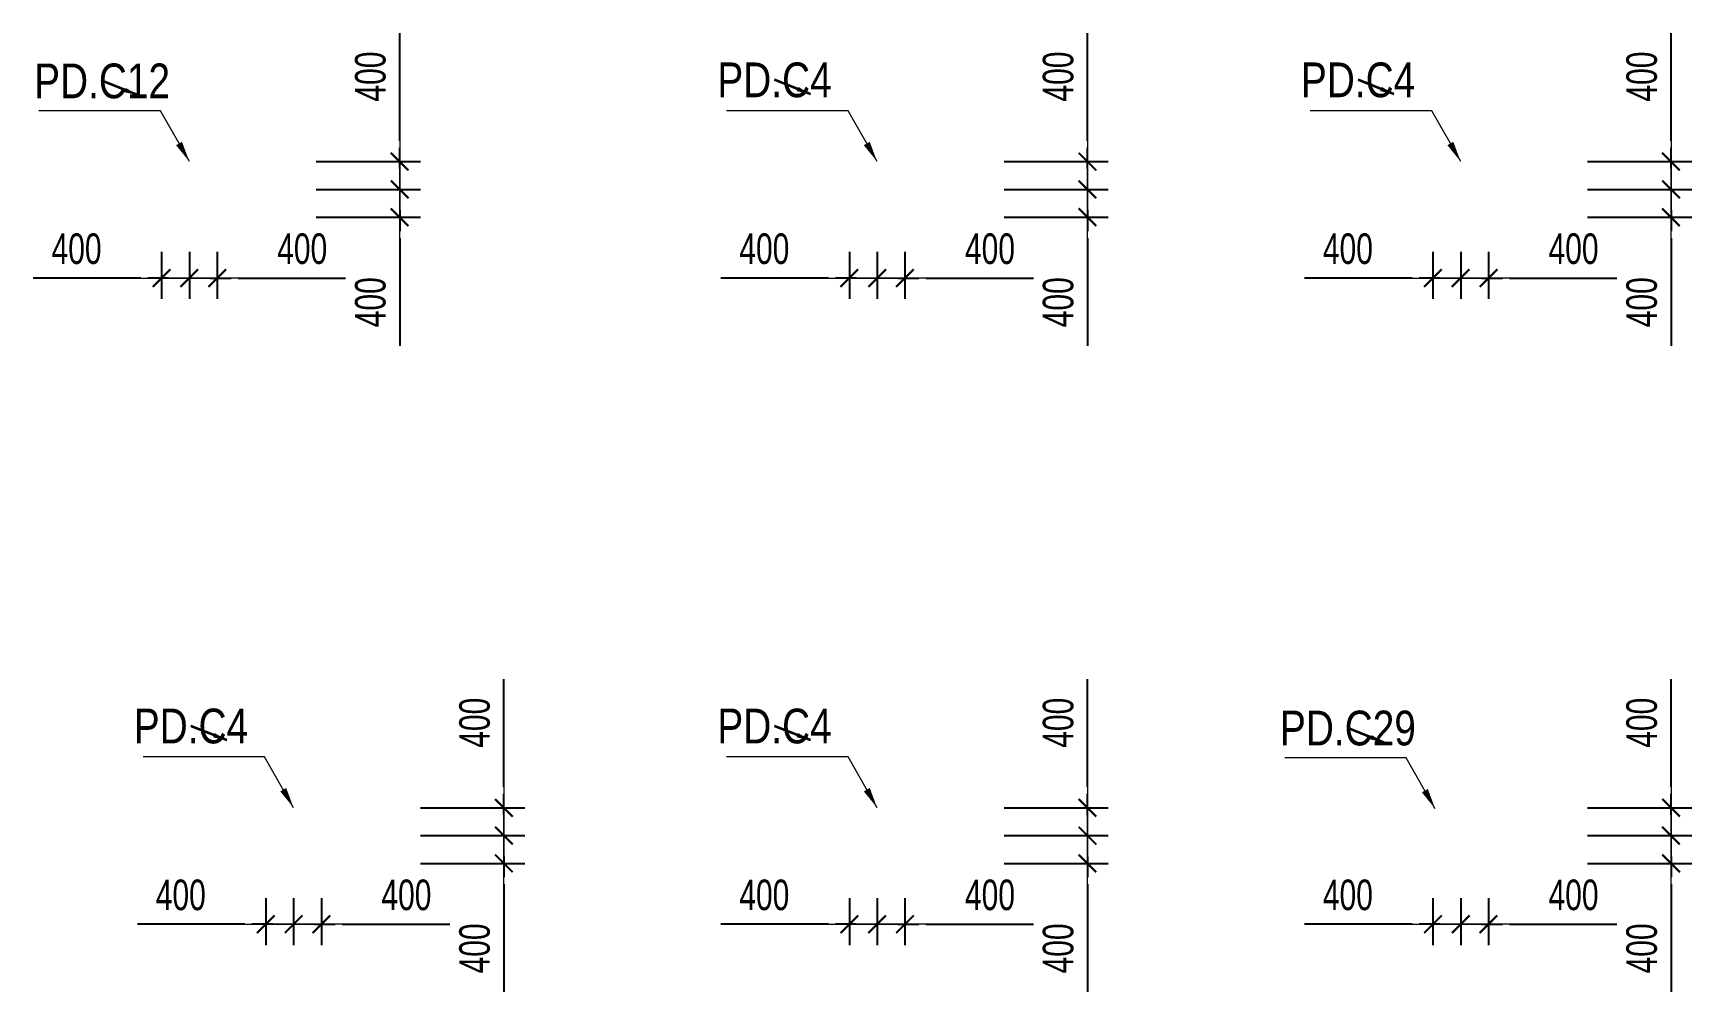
# Model space of a CAD drawing. Header units: millimetres. Extents: x -259680 to 286077, y -1281 to 90611.
# Drawn here: x 93651 to 117527, y 44451 to 58249 of the extents above; entities that cross this region are included whole.
import ezdxf
from ezdxf.enums import TextEntityAlignment as Align

# ---------------------------------------------------------------- set-up
doc = ezdxf.new("R2010")
doc.units = ezdxf.units.MM
doc.layers.get('Defpoints').update_dxf_attribs({"color": 151, "lineweight": 9})
for name, color, linetype, lineweight in [('$0$C1', 20, 'Continuous', 35), ('$1$NDC_S_ANNO', 7, 'Continuous', 20), ('$1$NDC_S_DIM', 1, 'Continuous', 15), ('NDC_S_DIM', 1, 'Continuous', 15)]:
    doc.layers.add(name, color=color, linetype=linetype, lineweight=lineweight)
doc.styles.add('$1$NDC_DIM', font='', dxfattribs={"width": 0.75})
doc.styles.add('$2$ARIAL', font='arial.ttf', dxfattribs={"width": 0.8})
doc.styles.add('NDC_DIM', font='', dxfattribs={"width": 0.75})
doc.styles.get('$1$NDC_DIM').set_extended_font_data('Dotum')
doc.styles.get('NDC_DIM').set_extended_font_data('Dotum')
doc.dimstyles.new('$0$NDC_dim_150', dxfattribs={"dimscale": 150, "dimtxt": 2.2, "dimasz": 1.5, "dimexe": 1.5, "dimexo": 2.5, "dimgap": 1, "dimtad": 1, "dimdec": 0, "dimzin": 0, "dimdsep": 46, "dimtxsty": '$1$NDC_DIM', "dimblk": '$1$DIMMARK', "dimcen": 0.09, "dimdle": 1.2, "dimclrd": 1, "dimclre": 1, "dimclrt": 3, "dimadec": 0, "dimazin": 0, "dimtfac": 1, "dimtdec": 0, "dimtix": 1, "dimtofl": 0, "dimtmove": 0, "dimatfit": 3, "dimfxl": 0, "dimtolj": 1, "dimtzin": 0, "dimarcsym": 0})
doc.dimstyles.new('$1$NDC_dim_iso', dxfattribs={"dimtxt": 2.2, "dimasz": 1, "dimexe": 1.5, "dimexo": 2.5, "dimgap": 1, "dimtad": 1, "dimdec": 0, "dimzin": 0, "dimdsep": 46, "dimtxsty": '$1$NDC_DIM', "dimblk": '$1$DIMMARK', "dimcen": 0.09, "dimdle": 1.2, "dimclrd": 1, "dimclre": 1, "dimclrt": 3, "dimadec": 0, "dimazin": 0, "dimtfac": 1, "dimtdec": 0, "dimtix": 1, "dimtofl": 0, "dimtmove": 0, "dimatfit": 3, "dimfxl": 0, "dimtolj": 1, "dimtzin": 0, "dimarcsym": 0})
doc.dimstyles.new('NDC_dim_200', dxfattribs={"dimscale": 200, "dimtxt": 2.2, "dimasz": 1.5, "dimexe": 1.5, "dimexo": 2.5, "dimgap": 1, "dimtad": 1, "dimdec": 0, "dimzin": 0, "dimdsep": 46, "dimtxsty": 'NDC_DIM', "dimblk": 'DIMMARK', "dimcen": 0.09, "dimdle": 1.2, "dimclrd": 1, "dimclre": 1, "dimclrt": 3, "dimadec": 0, "dimazin": 0, "dimtfac": 1, "dimtdec": 0, "dimtix": 1, "dimtofl": 0, "dimtmove": 0, "dimatfit": 3, "dimfxl": 0, "dimtolj": 1, "dimtzin": 0, "dimarcsym": 0})

# ---------------------------------------------------------------- blocks, each defined once
blk = doc.blocks.new('$1$DIMMARK')
at = {"layer": '$1$NDC_S_DIM', "color": 1}
blk.add_line((-1.5, 0), (1, 0), dxfattribs=at)
at = {"layer": '$1$NDC_S_DIM', "color": 2, "const_width": 0.1}
blk.add_lwpolyline([(-0.424, -0.424), (0.424, 0.424)], dxfattribs=at)
blk = doc.blocks.new('DIMMARK')
at = {"layer": 'NDC_S_DIM', "color": 1}
blk.add_line((-1.5, 0), (1, 0), dxfattribs=at)
at = {"layer": 'NDC_S_DIM', "color": 2, "const_width": 0.1}
blk.add_lwpolyline([(-0.424, -0.424), (0.424, 0.424)], dxfattribs=at)
blk = doc.blocks.new('*D705')
at = {"layer": 'Defpoints', "color": 0, "ltscale": 100, "transparency": 16777216}
for p in [(105800, 46300), (106200, 46300), (106200, 45424)]:
    blk.add_point(p, dxfattribs=at)
at = {"layer": 'NDC_S_DIM', "color": 1, "lineweight": -2, "ltscale": 100, "transparency": 16777216}
for p, q in [((105800, 45800), (105800, 45124)), ((106200, 45800), (106200, 45124)), ((105500, 45424), (105200, 45424)), ((106500, 45424), (108049, 45424))]:
    blk.add_line(p, q, dxfattribs=at)
at = {"layer": 'NDC_S_DIM', "color": 1, "lineweight": -2, "ltscale": 100, "transparency": 16777216, "xscale": 300, "yscale": 300, "zscale": 300}
blk.add_blockref('DIMMARK', (105800, 45424), dxfattribs=at)
at = {"layer": 'NDC_S_DIM', "color": 1, "lineweight": -2, "ltscale": 100, "transparency": 16777216, "xscale": 300, "yscale": 300, "zscale": 300, "rotation": 180}
blk.add_blockref('DIMMARK', (106200, 45424), dxfattribs=at)
at = {"layer": 'NDC_S_DIM', "color": 3, "ltscale": 100, "transparency": 16777216, "insert": (107424, 45844), "char_height": 440, "attachment_point": 5, "style": 'NDC_DIM'}
blk.add_mtext('\\A1;400', dxfattribs=at)
blk = doc.blocks.new('*D706')
at = {"layer": 'Defpoints', "color": 0, "ltscale": 100, "transparency": 16777216}
for p in [(105400, 46300), (105800, 46300), (105800, 45424)]:
    blk.add_point(p, dxfattribs=at)
at = {"layer": 'NDC_S_DIM', "color": 1, "lineweight": -2, "ltscale": 100, "transparency": 16777216}
for p, q in [((105400, 45800), (105400, 45124)), ((105800, 45800), (105800, 45124)), ((105100, 45424), (103551, 45424)), ((106100, 45424), (106400, 45424))]:
    blk.add_line(p, q, dxfattribs=at)
at = {"layer": 'NDC_S_DIM', "color": 1, "lineweight": -2, "ltscale": 100, "transparency": 16777216, "xscale": 300, "yscale": 300, "zscale": 300}
blk.add_blockref('DIMMARK', (105400, 45424), dxfattribs=at)
at = {"layer": 'NDC_S_DIM', "color": 1, "lineweight": -2, "ltscale": 100, "transparency": 16777216, "xscale": 300, "yscale": 300, "zscale": 300, "rotation": 180}
blk.add_blockref('DIMMARK', (105800, 45424), dxfattribs=at)
at = {"layer": 'NDC_S_DIM', "color": 3, "ltscale": 100, "transparency": 16777216, "insert": (104176, 45844), "char_height": 440, "attachment_point": 5, "style": 'NDC_DIM'}
blk.add_mtext('\\A1;400', dxfattribs=at)
blk = doc.blocks.new('*D707')
at = {"layer": 'Defpoints', "color": 0, "ltscale": 100, "transparency": 16777216}
for p in [(106200, 47100), (108827, 47100), (106200, 46700)]:
    blk.add_point(p, dxfattribs=at)
at = {"layer": 'NDC_S_DIM', "color": 1, "lineweight": -2, "ltscale": 100, "transparency": 16777216}
for p, q in [((108827, 47400), (108827, 48949)), ((107627, 47100), (109127, 47100)), ((107627, 46700), (109127, 46700)), ((108827, 46400), (108827, 46100))]:
    blk.add_line(p, q, dxfattribs=at)
at = {"layer": 'NDC_S_DIM', "color": 1, "lineweight": -2, "ltscale": 100, "transparency": 16777216, "xscale": 300, "yscale": 300, "zscale": 300}
for p, rotation in [((108827, 47100), 270), ((108827, 46700), 90)]:
    blk.add_blockref('DIMMARK', p, dxfattribs=dict(at, rotation=rotation))
at = {"layer": 'NDC_S_DIM', "color": 3, "ltscale": 100, "transparency": 16777216, "insert": (108407, 48324), "char_height": 440, "attachment_point": 5, "rotation": 90, "style": 'NDC_DIM'}
blk.add_mtext('\\A1;400', dxfattribs=at)
blk = doc.blocks.new('*D708')
at = {"layer": 'Defpoints', "color": 0, "ltscale": 100, "transparency": 16777216}
for p in [(106200, 46700), (108827, 46700), (106200, 46300)]:
    blk.add_point(p, dxfattribs=at)
at = {"layer": 'NDC_S_DIM', "color": 1, "lineweight": -2, "ltscale": 100, "transparency": 16777216}
for p, q in [((108827, 47000), (108827, 47300)), ((107627, 46700), (109127, 46700)), ((107627, 46300), (109127, 46300)), ((108827, 46000), (108827, 44451))]:
    blk.add_line(p, q, dxfattribs=at)
at = {"layer": 'NDC_S_DIM', "color": 1, "lineweight": -2, "ltscale": 100, "transparency": 16777216, "xscale": 300, "yscale": 300, "zscale": 300}
for p, rotation in [((108827, 46700), 270), ((108827, 46300), 90)]:
    blk.add_blockref('DIMMARK', p, dxfattribs=dict(at, rotation=rotation))
at = {"layer": 'NDC_S_DIM', "color": 3, "ltscale": 100, "transparency": 16777216, "insert": (108407, 45076), "char_height": 440, "attachment_point": 5, "rotation": 90, "style": 'NDC_DIM'}
blk.add_mtext('\\A1;400', dxfattribs=at)
blk = doc.blocks.new('*D713')
at = {"layer": 'Defpoints', "color": 0, "ltscale": 100, "transparency": 16777216}
for p in [(114200, 46300), (114600, 46300), (114600, 45424)]:
    blk.add_point(p, dxfattribs=at)
at = {"layer": 'NDC_S_DIM', "color": 1, "lineweight": -2, "ltscale": 100, "transparency": 16777216}
for p, q in [((114200, 45800), (114200, 45124)), ((114600, 45800), (114600, 45124)), ((113900, 45424), (113600, 45424)), ((114900, 45424), (116449, 45424))]:
    blk.add_line(p, q, dxfattribs=at)
at = {"layer": 'NDC_S_DIM', "color": 1, "lineweight": -2, "ltscale": 100, "transparency": 16777216, "xscale": 300, "yscale": 300, "zscale": 300}
blk.add_blockref('DIMMARK', (114200, 45424), dxfattribs=at)
at = {"layer": 'NDC_S_DIM', "color": 1, "lineweight": -2, "ltscale": 100, "transparency": 16777216, "xscale": 300, "yscale": 300, "zscale": 300, "rotation": 180}
blk.add_blockref('DIMMARK', (114600, 45424), dxfattribs=at)
at = {"layer": 'NDC_S_DIM', "color": 3, "ltscale": 100, "transparency": 16777216, "insert": (115824, 45844), "char_height": 440, "attachment_point": 5, "style": 'NDC_DIM'}
blk.add_mtext('\\A1;400', dxfattribs=at)
blk = doc.blocks.new('*D714')
at = {"layer": 'Defpoints', "color": 0, "ltscale": 100, "transparency": 16777216}
for p in [(113800, 46300), (114200, 46300), (114200, 45424)]:
    blk.add_point(p, dxfattribs=at)
at = {"layer": 'NDC_S_DIM', "color": 1, "lineweight": -2, "ltscale": 100, "transparency": 16777216}
for p, q in [((113800, 45800), (113800, 45124)), ((114200, 45800), (114200, 45124)), ((113500, 45424), (111951, 45424)), ((114500, 45424), (114800, 45424))]:
    blk.add_line(p, q, dxfattribs=at)
at = {"layer": 'NDC_S_DIM', "color": 1, "lineweight": -2, "ltscale": 100, "transparency": 16777216, "xscale": 300, "yscale": 300, "zscale": 300}
blk.add_blockref('DIMMARK', (113800, 45424), dxfattribs=at)
at = {"layer": 'NDC_S_DIM', "color": 1, "lineweight": -2, "ltscale": 100, "transparency": 16777216, "xscale": 300, "yscale": 300, "zscale": 300, "rotation": 180}
blk.add_blockref('DIMMARK', (114200, 45424), dxfattribs=at)
at = {"layer": 'NDC_S_DIM', "color": 3, "ltscale": 100, "transparency": 16777216, "insert": (112576, 45844), "char_height": 440, "attachment_point": 5, "style": 'NDC_DIM'}
blk.add_mtext('\\A1;400', dxfattribs=at)
blk = doc.blocks.new('*D715')
at = {"layer": 'Defpoints', "color": 0, "ltscale": 100, "transparency": 16777216}
for p in [(114600, 47100), (117227, 47100), (114600, 46700)]:
    blk.add_point(p, dxfattribs=at)
at = {"layer": 'NDC_S_DIM', "color": 1, "lineweight": -2, "ltscale": 100, "transparency": 16777216}
for p, q in [((117227, 47400), (117227, 48949)), ((116027, 47100), (117527, 47100)), ((116027, 46700), (117527, 46700)), ((117227, 46400), (117227, 46100))]:
    blk.add_line(p, q, dxfattribs=at)
at = {"layer": 'NDC_S_DIM', "color": 1, "lineweight": -2, "ltscale": 100, "transparency": 16777216, "xscale": 300, "yscale": 300, "zscale": 300}
for p, rotation in [((117227, 47100), 270), ((117227, 46700), 90)]:
    blk.add_blockref('DIMMARK', p, dxfattribs=dict(at, rotation=rotation))
at = {"layer": 'NDC_S_DIM', "color": 3, "ltscale": 100, "transparency": 16777216, "insert": (116807, 48324), "char_height": 440, "attachment_point": 5, "rotation": 90, "style": 'NDC_DIM'}
blk.add_mtext('\\A1;400', dxfattribs=at)
blk = doc.blocks.new('*D716')
at = {"layer": 'Defpoints', "color": 0, "ltscale": 100, "transparency": 16777216}
for p in [(114600, 46700), (117227, 46700), (114600, 46300)]:
    blk.add_point(p, dxfattribs=at)
at = {"layer": 'NDC_S_DIM', "color": 1, "lineweight": -2, "ltscale": 100, "transparency": 16777216}
for p, q in [((117227, 47000), (117227, 47300)), ((116027, 46700), (117527, 46700)), ((116027, 46300), (117527, 46300)), ((117227, 46000), (117227, 44451))]:
    blk.add_line(p, q, dxfattribs=at)
at = {"layer": 'NDC_S_DIM', "color": 1, "lineweight": -2, "ltscale": 100, "transparency": 16777216, "xscale": 300, "yscale": 300, "zscale": 300}
for p, rotation in [((117227, 46700), 270), ((117227, 46300), 90)]:
    blk.add_blockref('DIMMARK', p, dxfattribs=dict(at, rotation=rotation))
at = {"layer": 'NDC_S_DIM', "color": 3, "ltscale": 100, "transparency": 16777216, "insert": (116807, 45076), "char_height": 440, "attachment_point": 5, "rotation": 90, "style": 'NDC_DIM'}
blk.add_mtext('\\A1;400', dxfattribs=at)
blk = doc.blocks.new('*D984')
at = {"layer": 'Defpoints', "color": 0, "ltscale": 100, "transparency": 16777216}
for p in [(105800, 55600), (106200, 55600), (106200, 54724)]:
    blk.add_point(p, dxfattribs=at)
at = {"layer": 'NDC_S_DIM', "color": 1, "lineweight": -2, "ltscale": 100, "transparency": 16777216}
for p, q in [((105800, 55100), (105800, 54424)), ((106200, 55100), (106200, 54424)), ((105500, 54724), (105200, 54724)), ((106500, 54724), (108049, 54724))]:
    blk.add_line(p, q, dxfattribs=at)
at = {"layer": 'NDC_S_DIM', "color": 1, "lineweight": -2, "ltscale": 100, "transparency": 16777216, "xscale": 300, "yscale": 300, "zscale": 300}
blk.add_blockref('DIMMARK', (105800, 54724), dxfattribs=at)
at = {"layer": 'NDC_S_DIM', "color": 1, "lineweight": -2, "ltscale": 100, "transparency": 16777216, "xscale": 300, "yscale": 300, "zscale": 300, "rotation": 180}
blk.add_blockref('DIMMARK', (106200, 54724), dxfattribs=at)
at = {"layer": 'NDC_S_DIM', "color": 3, "ltscale": 100, "transparency": 16777216, "insert": (107424, 55144), "char_height": 440, "attachment_point": 5, "style": 'NDC_DIM'}
blk.add_mtext('\\A1;400', dxfattribs=at)
blk = doc.blocks.new('*D985')
at = {"layer": 'Defpoints', "color": 0, "ltscale": 100, "transparency": 16777216}
for p in [(105400, 55600), (105800, 55600), (105800, 54724)]:
    blk.add_point(p, dxfattribs=at)
at = {"layer": 'NDC_S_DIM', "color": 1, "lineweight": -2, "ltscale": 100, "transparency": 16777216}
for p, q in [((105400, 55100), (105400, 54424)), ((105800, 55100), (105800, 54424)), ((105100, 54724), (103551, 54724)), ((106100, 54724), (106400, 54724))]:
    blk.add_line(p, q, dxfattribs=at)
at = {"layer": 'NDC_S_DIM', "color": 1, "lineweight": -2, "ltscale": 100, "transparency": 16777216, "xscale": 300, "yscale": 300, "zscale": 300}
blk.add_blockref('DIMMARK', (105400, 54724), dxfattribs=at)
at = {"layer": 'NDC_S_DIM', "color": 1, "lineweight": -2, "ltscale": 100, "transparency": 16777216, "xscale": 300, "yscale": 300, "zscale": 300, "rotation": 180}
blk.add_blockref('DIMMARK', (105800, 54724), dxfattribs=at)
at = {"layer": 'NDC_S_DIM', "color": 3, "ltscale": 100, "transparency": 16777216, "insert": (104176, 55144), "char_height": 440, "attachment_point": 5, "style": 'NDC_DIM'}
blk.add_mtext('\\A1;400', dxfattribs=at)
blk = doc.blocks.new('*D986')
at = {"layer": 'Defpoints', "color": 0, "ltscale": 100, "transparency": 16777216}
for p in [(106200, 56400), (108827, 56400), (106200, 56000)]:
    blk.add_point(p, dxfattribs=at)
at = {"layer": 'NDC_S_DIM', "color": 1, "lineweight": -2, "ltscale": 100, "transparency": 16777216}
for p, q in [((108827, 56700), (108827, 58249)), ((107627, 56400), (109127, 56400)), ((107627, 56000), (109127, 56000)), ((108827, 55700), (108827, 55400))]:
    blk.add_line(p, q, dxfattribs=at)
at = {"layer": 'NDC_S_DIM', "color": 1, "lineweight": -2, "ltscale": 100, "transparency": 16777216, "xscale": 300, "yscale": 300, "zscale": 300}
for p, rotation in [((108827, 56400), 270), ((108827, 56000), 90)]:
    blk.add_blockref('DIMMARK', p, dxfattribs=dict(at, rotation=rotation))
at = {"layer": 'NDC_S_DIM', "color": 3, "ltscale": 100, "transparency": 16777216, "insert": (108407, 57624), "char_height": 440, "attachment_point": 5, "rotation": 90, "style": 'NDC_DIM'}
blk.add_mtext('\\A1;400', dxfattribs=at)
blk = doc.blocks.new('*D987')
at = {"layer": 'Defpoints', "color": 0, "ltscale": 100, "transparency": 16777216}
for p in [(106200, 56000), (108827, 56000), (106200, 55600)]:
    blk.add_point(p, dxfattribs=at)
at = {"layer": 'NDC_S_DIM', "color": 1, "lineweight": -2, "ltscale": 100, "transparency": 16777216}
for p, q in [((108827, 56300), (108827, 56600)), ((107627, 56000), (109127, 56000)), ((107627, 55600), (109127, 55600)), ((108827, 55300), (108827, 53751))]:
    blk.add_line(p, q, dxfattribs=at)
at = {"layer": 'NDC_S_DIM', "color": 1, "lineweight": -2, "ltscale": 100, "transparency": 16777216, "xscale": 300, "yscale": 300, "zscale": 300}
for p, rotation in [((108827, 56000), 270), ((108827, 55600), 90)]:
    blk.add_blockref('DIMMARK', p, dxfattribs=dict(at, rotation=rotation))
at = {"layer": 'NDC_S_DIM', "color": 3, "ltscale": 100, "transparency": 16777216, "insert": (108407, 54376), "char_height": 440, "attachment_point": 5, "rotation": 90, "style": 'NDC_DIM'}
blk.add_mtext('\\A1;400', dxfattribs=at)
blk = doc.blocks.new('*D988')
at = {"layer": 'Defpoints', "color": 0, "ltscale": 100, "transparency": 16777216}
for p in [(114200, 55600), (114600, 55600), (114600, 54724)]:
    blk.add_point(p, dxfattribs=at)
at = {"layer": 'NDC_S_DIM', "color": 1, "lineweight": -2, "ltscale": 100, "transparency": 16777216}
for p, q in [((114200, 55100), (114200, 54424)), ((114600, 55100), (114600, 54424)), ((113900, 54724), (113600, 54724)), ((114900, 54724), (116449, 54724))]:
    blk.add_line(p, q, dxfattribs=at)
at = {"layer": 'NDC_S_DIM', "color": 1, "lineweight": -2, "ltscale": 100, "transparency": 16777216, "xscale": 300, "yscale": 300, "zscale": 300}
blk.add_blockref('DIMMARK', (114200, 54724), dxfattribs=at)
at = {"layer": 'NDC_S_DIM', "color": 1, "lineweight": -2, "ltscale": 100, "transparency": 16777216, "xscale": 300, "yscale": 300, "zscale": 300, "rotation": 180}
blk.add_blockref('DIMMARK', (114600, 54724), dxfattribs=at)
at = {"layer": 'NDC_S_DIM', "color": 3, "ltscale": 100, "transparency": 16777216, "insert": (115824, 55144), "char_height": 440, "attachment_point": 5, "style": 'NDC_DIM'}
blk.add_mtext('\\A1;400', dxfattribs=at)
blk = doc.blocks.new('*D989')
at = {"layer": 'Defpoints', "color": 0, "ltscale": 100, "transparency": 16777216}
for p in [(113800, 55600), (114200, 55600), (114200, 54724)]:
    blk.add_point(p, dxfattribs=at)
at = {"layer": 'NDC_S_DIM', "color": 1, "lineweight": -2, "ltscale": 100, "transparency": 16777216}
for p, q in [((113800, 55100), (113800, 54424)), ((114200, 55100), (114200, 54424)), ((113500, 54724), (111951, 54724)), ((114500, 54724), (114800, 54724))]:
    blk.add_line(p, q, dxfattribs=at)
at = {"layer": 'NDC_S_DIM', "color": 1, "lineweight": -2, "ltscale": 100, "transparency": 16777216, "xscale": 300, "yscale": 300, "zscale": 300}
blk.add_blockref('DIMMARK', (113800, 54724), dxfattribs=at)
at = {"layer": 'NDC_S_DIM', "color": 1, "lineweight": -2, "ltscale": 100, "transparency": 16777216, "xscale": 300, "yscale": 300, "zscale": 300, "rotation": 180}
blk.add_blockref('DIMMARK', (114200, 54724), dxfattribs=at)
at = {"layer": 'NDC_S_DIM', "color": 3, "ltscale": 100, "transparency": 16777216, "insert": (112576, 55144), "char_height": 440, "attachment_point": 5, "style": 'NDC_DIM'}
blk.add_mtext('\\A1;400', dxfattribs=at)
blk = doc.blocks.new('*D990')
at = {"layer": 'Defpoints', "color": 0, "ltscale": 100, "transparency": 16777216}
for p in [(114600, 56400), (117227, 56400), (114600, 56000)]:
    blk.add_point(p, dxfattribs=at)
at = {"layer": 'NDC_S_DIM', "color": 1, "lineweight": -2, "ltscale": 100, "transparency": 16777216}
for p, q in [((117227, 56700), (117227, 58249)), ((116027, 56400), (117527, 56400)), ((116027, 56000), (117527, 56000)), ((117227, 55700), (117227, 55400))]:
    blk.add_line(p, q, dxfattribs=at)
at = {"layer": 'NDC_S_DIM', "color": 1, "lineweight": -2, "ltscale": 100, "transparency": 16777216, "xscale": 300, "yscale": 300, "zscale": 300}
for p, rotation in [((117227, 56400), 270), ((117227, 56000), 90)]:
    blk.add_blockref('DIMMARK', p, dxfattribs=dict(at, rotation=rotation))
at = {"layer": 'NDC_S_DIM', "color": 3, "ltscale": 100, "transparency": 16777216, "insert": (116807, 57624), "char_height": 440, "attachment_point": 5, "rotation": 90, "style": 'NDC_DIM'}
blk.add_mtext('\\A1;400', dxfattribs=at)
blk = doc.blocks.new('*D991')
at = {"layer": 'Defpoints', "color": 0, "ltscale": 100, "transparency": 16777216}
for p in [(114600, 56000), (117227, 56000), (114600, 55600)]:
    blk.add_point(p, dxfattribs=at)
at = {"layer": 'NDC_S_DIM', "color": 1, "lineweight": -2, "ltscale": 100, "transparency": 16777216}
for p, q in [((117227, 56300), (117227, 56600)), ((116027, 56000), (117527, 56000)), ((116027, 55600), (117527, 55600)), ((117227, 55300), (117227, 53751))]:
    blk.add_line(p, q, dxfattribs=at)
at = {"layer": 'NDC_S_DIM', "color": 1, "lineweight": -2, "ltscale": 100, "transparency": 16777216, "xscale": 300, "yscale": 300, "zscale": 300}
for p, rotation in [((117227, 56000), 270), ((117227, 55600), 90)]:
    blk.add_blockref('DIMMARK', p, dxfattribs=dict(at, rotation=rotation))
at = {"layer": 'NDC_S_DIM', "color": 3, "ltscale": 100, "transparency": 16777216, "insert": (116807, 54376), "char_height": 440, "attachment_point": 5, "rotation": 90, "style": 'NDC_DIM'}
blk.add_mtext('\\A1;400', dxfattribs=at)
blk = doc.blocks.new('*D992')
at = {"layer": 'Defpoints', "color": 0, "ltscale": 100, "transparency": 16777216}
for p in [(95900, 55600), (96300, 55600), (96300, 54724)]:
    blk.add_point(p, dxfattribs=at)
at = {"layer": 'NDC_S_DIM', "color": 1, "lineweight": -2, "ltscale": 100, "transparency": 16777216}
for p, q in [((95900, 55100), (95900, 54424)), ((96300, 55100), (96300, 54424)), ((95600, 54724), (95300, 54724)), ((96600, 54724), (98149, 54724))]:
    blk.add_line(p, q, dxfattribs=at)
at = {"layer": 'NDC_S_DIM', "color": 1, "lineweight": -2, "ltscale": 100, "transparency": 16777216, "xscale": 300, "yscale": 300, "zscale": 300}
blk.add_blockref('DIMMARK', (95900, 54724), dxfattribs=at)
at = {"layer": 'NDC_S_DIM', "color": 1, "lineweight": -2, "ltscale": 100, "transparency": 16777216, "xscale": 300, "yscale": 300, "zscale": 300, "rotation": 180}
blk.add_blockref('DIMMARK', (96300, 54724), dxfattribs=at)
at = {"layer": 'NDC_S_DIM', "color": 3, "ltscale": 100, "transparency": 16777216, "insert": (97524, 55144), "char_height": 440, "attachment_point": 5, "style": 'NDC_DIM'}
blk.add_mtext('\\A1;400', dxfattribs=at)
blk = doc.blocks.new('*D993')
at = {"layer": 'Defpoints', "color": 0, "ltscale": 100, "transparency": 16777216}
for p in [(95500, 55600), (95900, 55600), (95900, 54724)]:
    blk.add_point(p, dxfattribs=at)
at = {"layer": 'NDC_S_DIM', "color": 1, "lineweight": -2, "ltscale": 100, "transparency": 16777216}
for p, q in [((95500, 55100), (95500, 54424)), ((95900, 55100), (95900, 54424)), ((95200, 54724), (93651, 54724)), ((96200, 54724), (96500, 54724))]:
    blk.add_line(p, q, dxfattribs=at)
at = {"layer": 'NDC_S_DIM', "color": 1, "lineweight": -2, "ltscale": 100, "transparency": 16777216, "xscale": 300, "yscale": 300, "zscale": 300}
blk.add_blockref('DIMMARK', (95500, 54724), dxfattribs=at)
at = {"layer": 'NDC_S_DIM', "color": 1, "lineweight": -2, "ltscale": 100, "transparency": 16777216, "xscale": 300, "yscale": 300, "zscale": 300, "rotation": 180}
blk.add_blockref('DIMMARK', (95900, 54724), dxfattribs=at)
at = {"layer": 'NDC_S_DIM', "color": 3, "ltscale": 100, "transparency": 16777216, "insert": (94276, 55144), "char_height": 440, "attachment_point": 5, "style": 'NDC_DIM'}
blk.add_mtext('\\A1;400', dxfattribs=at)
blk = doc.blocks.new('*D994')
at = {"layer": 'Defpoints', "color": 0, "ltscale": 100, "transparency": 16777216}
for p in [(96300, 56400), (98927, 56400), (96300, 56000)]:
    blk.add_point(p, dxfattribs=at)
at = {"layer": 'NDC_S_DIM', "color": 1, "lineweight": -2, "ltscale": 100, "transparency": 16777216}
for p, q in [((98927, 56700), (98927, 58249)), ((97727, 56400), (99227, 56400)), ((97727, 56000), (99227, 56000)), ((98927, 55700), (98927, 55400))]:
    blk.add_line(p, q, dxfattribs=at)
at = {"layer": 'NDC_S_DIM', "color": 1, "lineweight": -2, "ltscale": 100, "transparency": 16777216, "xscale": 300, "yscale": 300, "zscale": 300}
for p, rotation in [((98927, 56400), 270), ((98927, 56000), 90)]:
    blk.add_blockref('DIMMARK', p, dxfattribs=dict(at, rotation=rotation))
at = {"layer": 'NDC_S_DIM', "color": 3, "ltscale": 100, "transparency": 16777216, "insert": (98507, 57624), "char_height": 440, "attachment_point": 5, "rotation": 90, "style": 'NDC_DIM'}
blk.add_mtext('\\A1;400', dxfattribs=at)
blk = doc.blocks.new('*D995')
at = {"layer": 'Defpoints', "color": 0, "ltscale": 100, "transparency": 16777216}
for p in [(96300, 56000), (98927, 56000), (96300, 55600)]:
    blk.add_point(p, dxfattribs=at)
at = {"layer": 'NDC_S_DIM', "color": 1, "lineweight": -2, "ltscale": 100, "transparency": 16777216}
for p, q in [((98927, 56300), (98927, 56600)), ((97727, 56000), (99227, 56000)), ((97727, 55600), (99227, 55600)), ((98927, 55300), (98927, 53751))]:
    blk.add_line(p, q, dxfattribs=at)
at = {"layer": 'NDC_S_DIM', "color": 1, "lineweight": -2, "ltscale": 100, "transparency": 16777216, "xscale": 300, "yscale": 300, "zscale": 300}
for p, rotation in [((98927, 56000), 270), ((98927, 55600), 90)]:
    blk.add_blockref('DIMMARK', p, dxfattribs=dict(at, rotation=rotation))
at = {"layer": 'NDC_S_DIM', "color": 3, "ltscale": 100, "transparency": 16777216, "insert": (98507, 54376), "char_height": 440, "attachment_point": 5, "rotation": 90, "style": 'NDC_DIM'}
blk.add_mtext('\\A1;400', dxfattribs=at)
blk = doc.blocks.new('*D1000')
at = {"layer": 'Defpoints', "color": 0, "ltscale": 100, "transparency": 16777216}
for p in [(97400, 46300), (97800, 46300), (97800, 45424)]:
    blk.add_point(p, dxfattribs=at)
at = {"layer": 'NDC_S_DIM', "color": 1, "lineweight": -2, "ltscale": 100, "transparency": 16777216}
for p, q in [((97400, 45800), (97400, 45124)), ((97800, 45800), (97800, 45124)), ((97100, 45424), (96800, 45424)), ((98100, 45424), (99649, 45424))]:
    blk.add_line(p, q, dxfattribs=at)
at = {"layer": 'NDC_S_DIM', "color": 1, "lineweight": -2, "ltscale": 100, "transparency": 16777216, "xscale": 300, "yscale": 300, "zscale": 300}
blk.add_blockref('DIMMARK', (97400, 45424), dxfattribs=at)
at = {"layer": 'NDC_S_DIM', "color": 1, "lineweight": -2, "ltscale": 100, "transparency": 16777216, "xscale": 300, "yscale": 300, "zscale": 300, "rotation": 180}
blk.add_blockref('DIMMARK', (97800, 45424), dxfattribs=at)
at = {"layer": 'NDC_S_DIM', "color": 3, "ltscale": 100, "transparency": 16777216, "insert": (99024, 45844), "char_height": 440, "attachment_point": 5, "style": 'NDC_DIM'}
blk.add_mtext('\\A1;400', dxfattribs=at)
blk = doc.blocks.new('*D1001')
at = {"layer": 'Defpoints', "color": 0, "ltscale": 100, "transparency": 16777216}
for p in [(97000, 46300), (97400, 46300), (97400, 45424)]:
    blk.add_point(p, dxfattribs=at)
at = {"layer": 'NDC_S_DIM', "color": 1, "lineweight": -2, "ltscale": 100, "transparency": 16777216}
for p, q in [((97000, 45800), (97000, 45124)), ((97400, 45800), (97400, 45124)), ((96700, 45424), (95151, 45424)), ((97700, 45424), (98000, 45424))]:
    blk.add_line(p, q, dxfattribs=at)
at = {"layer": 'NDC_S_DIM', "color": 1, "lineweight": -2, "ltscale": 100, "transparency": 16777216, "xscale": 300, "yscale": 300, "zscale": 300}
blk.add_blockref('DIMMARK', (97000, 45424), dxfattribs=at)
at = {"layer": 'NDC_S_DIM', "color": 1, "lineweight": -2, "ltscale": 100, "transparency": 16777216, "xscale": 300, "yscale": 300, "zscale": 300, "rotation": 180}
blk.add_blockref('DIMMARK', (97400, 45424), dxfattribs=at)
at = {"layer": 'NDC_S_DIM', "color": 3, "ltscale": 100, "transparency": 16777216, "insert": (95776, 45844), "char_height": 440, "attachment_point": 5, "style": 'NDC_DIM'}
blk.add_mtext('\\A1;400', dxfattribs=at)
blk = doc.blocks.new('*D1002')
at = {"layer": 'Defpoints', "color": 0, "ltscale": 100, "transparency": 16777216}
for p in [(97800, 47100), (100427, 47100), (97800, 46700)]:
    blk.add_point(p, dxfattribs=at)
at = {"layer": 'NDC_S_DIM', "color": 1, "lineweight": -2, "ltscale": 100, "transparency": 16777216}
for p, q in [((100427, 47400), (100427, 48949)), ((99227, 47100), (100727, 47100)), ((99227, 46700), (100727, 46700)), ((100427, 46400), (100427, 46100))]:
    blk.add_line(p, q, dxfattribs=at)
at = {"layer": 'NDC_S_DIM', "color": 1, "lineweight": -2, "ltscale": 100, "transparency": 16777216, "xscale": 300, "yscale": 300, "zscale": 300}
for p, rotation in [((100427, 47100), 270), ((100427, 46700), 90)]:
    blk.add_blockref('DIMMARK', p, dxfattribs=dict(at, rotation=rotation))
at = {"layer": 'NDC_S_DIM', "color": 3, "ltscale": 100, "transparency": 16777216, "insert": (100007, 48324), "char_height": 440, "attachment_point": 5, "rotation": 90, "style": 'NDC_DIM'}
blk.add_mtext('\\A1;400', dxfattribs=at)
blk = doc.blocks.new('*D1003')
at = {"layer": 'Defpoints', "color": 0, "ltscale": 100, "transparency": 16777216}
for p in [(97800, 46700), (100427, 46700), (97800, 46300)]:
    blk.add_point(p, dxfattribs=at)
at = {"layer": 'NDC_S_DIM', "color": 1, "lineweight": -2, "ltscale": 100, "transparency": 16777216}
for p, q in [((100427, 47000), (100427, 47300)), ((99227, 46700), (100727, 46700)), ((99227, 46300), (100727, 46300)), ((100427, 46000), (100427, 44451))]:
    blk.add_line(p, q, dxfattribs=at)
at = {"layer": 'NDC_S_DIM', "color": 1, "lineweight": -2, "ltscale": 100, "transparency": 16777216, "xscale": 300, "yscale": 300, "zscale": 300}
for p, rotation in [((100427, 46700), 270), ((100427, 46300), 90)]:
    blk.add_blockref('DIMMARK', p, dxfattribs=dict(at, rotation=rotation))
at = {"layer": 'NDC_S_DIM', "color": 3, "ltscale": 100, "transparency": 16777216, "insert": (100007, 45076), "char_height": 440, "attachment_point": 5, "rotation": 90, "style": 'NDC_DIM'}
blk.add_mtext('\\A1;400', dxfattribs=at)
blk = doc.blocks.new('*U214')
at = {"layer": '$1$NDC_S_ANNO', "ltscale": 0.8, "style": '$2$ARIAL', "width": 0.8, "flags": 1}
blk.add_attdef('CHU_THICH', text='', height=2.5, dxfattribs=at).set_placement((0, 0), align=Align.MIDDLE_CENTER)
at = {"layer": '$1$NDC_S_ANNO', "ltscale": 0.8, "style": '$2$ARIAL', "width": 0.8}
blk.add_attdef('TEN', text='', height=2.5, dxfattribs=at).set_placement((-2.58, 1.03), align=Align.MIDDLE_CENTER)
at = {"layer": 'Defpoints'}
blk.add_leader([(0, 0), (-2.58, 1.03)], dimstyle='$1$NDC_dim_iso', override={"dimgap": 0.625, "dimtad": 0}, dxfattribs=at)
blk = doc.blocks.new('$0$co t check')
at = {"layer": '$0$C1', "xscale": 200, "yscale": 200, "zscale": 200}
for p, values in [((93119, 57356), {'TEN': 'PD.C12'}), ((102798, 57371), {'TEN': 'PD.C4'}), ((111198, 57371), {'TEN': 'PD.C4'}), ((94398, 48071), {'TEN': 'PD.C4'}), ((102798, 48071), {'TEN': 'PD.C4'}), ((111052, 48042), {'TEN': 'PD.C29'})]:
    blk.add_blockref('*U214', p, dxfattribs=at).add_auto_attribs(values)
at = {"layer": '$0$C1'}
for points in [[(93859, 56400), (93442, 57132), (91693, 57132)], [(103759, 56400), (103342, 57132), (101593, 57132)], [(112159, 56400), (111742, 57132), (109993, 57132)], [(95359, 47100), (94942, 47832), (93193, 47832)], [(103759, 47100), (103342, 47832), (101593, 47832)], [(111792, 47086), (111375, 47818), (109626, 47818)]]:
    blk.add_leader(points, dimstyle='$0$NDC_dim_150', override={"dimasz": 2, "dimgap": 1, "dimtad": 0}, dxfattribs=at)

msp = doc.modelspace()

# ---------------------------------------------------------------- block references
at = {"layer": '$1$NDC_S_DIM'}
msp.add_blockref('$0$co t check', (2040.6, 0), dxfattribs=at)

# ---------------------------------------------------------------- dimensions: what is measured, and where the dimension line sits
at = {"layer": 'NDC_S_DIM', "ltscale": 100}
for base, p1, p2, picture, middle in [((98926.7, 56400), (96300, 56000), (96300, 56400), '*D994', (98926.7, 57624.3)), ((108826.7, 56400), (106200, 56000), (106200, 56400), '*D986', (108826.7, 57624.3)), ((117226.7, 56400), (114600, 56000), (114600, 56400), '*D990', (117226.7, 57624.3)), ((98926.7, 56000), (96300, 55600), (96300, 56000), '*D995', (98926.7, 54375.7)), ((108826.7, 56000), (106200, 55600), (106200, 56000), '*D987', (108826.7, 54375.7)), ((117226.7, 56000), (114600, 55600), (114600, 56000), '*D991', (117226.7, 54375.7)), ((100426.7, 47100), (97800, 46700), (97800, 47100), '*D1002', (100426.7, 48324.3)), ((108826.7, 47100), (106200, 46700), (106200, 47100), '*D707', (108826.7, 48324.3)), ((117226.7, 47100), (114600, 46700), (114600, 47100), '*D715', (117226.7, 48324.3)), ((100426.7, 46700), (97800, 46300), (97800, 46700), '*D1003', (100426.7, 45075.7)), ((108826.7, 46700), (106200, 46300), (106200, 46700), '*D708', (108826.7, 45075.7)), ((117226.7, 46700), (114600, 46300), (114600, 46700), '*D716', (117226.7, 45075.7))]:
    dim = msp.add_linear_dim(base=base, p1=p1, p2=p2, angle=90, dimstyle='NDC_dim_200', dxfattribs=at)
    dim.commit()
    dim.dimension.update_dxf_attribs({"geometry": picture, "text_midpoint": middle, "dimtype": 160})
for base, p1, p2, picture, middle in [((95900, 54724.4), (95500, 55600), (95900, 55600), '*D993', (94275.7, 54724.4)), ((96300, 54724.4), (95900, 55600), (96300, 55600), '*D992', (97524.3, 54724.4)), ((105800, 54724.4), (105400, 55600), (105800, 55600), '*D985', (104175.7, 54724.4)), ((106200, 54724.4), (105800, 55600), (106200, 55600), '*D984', (107424.3, 54724.4)), ((114200, 54724.4), (113800, 55600), (114200, 55600), '*D989', (112575.7, 54724.4)), ((114600, 54724.4), (114200, 55600), (114600, 55600), '*D988', (115824.3, 54724.4)), ((97400, 45424.4), (97000, 46300), (97400, 46300), '*D1001', (95775.7, 45424.4)), ((97800, 45424.4), (97400, 46300), (97800, 46300), '*D1000', (99024.3, 45424.4)), ((105800, 45424.4), (105400, 46300), (105800, 46300), '*D706', (104175.7, 45424.4)), ((106200, 45424.4), (105800, 46300), (106200, 46300), '*D705', (107424.3, 45424.4)), ((114200, 45424.4), (113800, 46300), (114200, 46300), '*D714', (112575.7, 45424.4)), ((114600, 45424.4), (114200, 46300), (114600, 46300), '*D713', (115824.3, 45424.4))]:
    dim = msp.add_linear_dim(base=base, p1=p1, p2=p2, dimstyle='NDC_dim_200', dxfattribs=at)
    dim.commit()
    dim.dimension.update_dxf_attribs({"geometry": picture, "text_midpoint": middle, "dimtype": 160})

doc.saveas('drawing.dxf')
